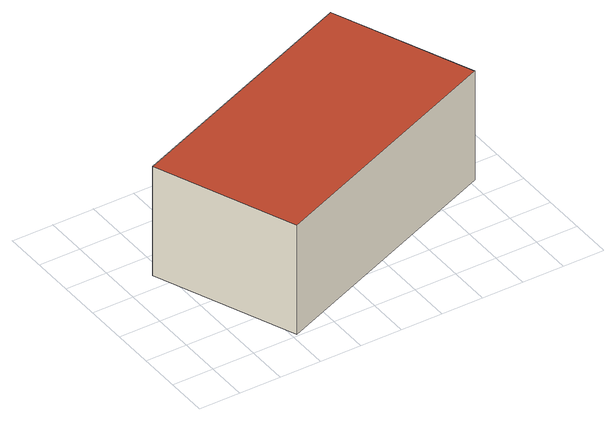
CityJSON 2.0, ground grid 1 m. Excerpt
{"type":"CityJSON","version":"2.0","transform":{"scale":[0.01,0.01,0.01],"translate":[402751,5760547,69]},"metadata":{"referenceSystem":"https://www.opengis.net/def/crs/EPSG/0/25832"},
"CityObjects":{
"building1":{"type":"Building","attributes":{"Gemeindeschluessel":"05515000","Geometrietyp2DReferenz":"3000","function":"31001_2512","roofType":"1000","measuredHeight":2.8},"address":[{"country":"Germany","locality":"Münster","thoroughfareNumber":"380","thoroughfareName":"Steinfurter Straße"}],"geometry":[{"type":"Solid","lod":"2","boundaries":[[[[0,1,2,3]],[[4,5,1,0]],[[6,7,5,4]],[[3,2,7,6]],[[4,0,3,6]],[[1,5,7,2]]]],"semantics":{"surfaces":[{"type":"WallSurface"},{"type":"RoofSurface"},{"type":"GroundSurface"}],"values":[[0,0,0,0,1,2]]}}]}
},
"vertices":[
[211,6,311],[211,6,32],[813,252,32],[813,252,311],[75,341,311],[75,341,32],[677,586,311],[677,586,32]
]}
